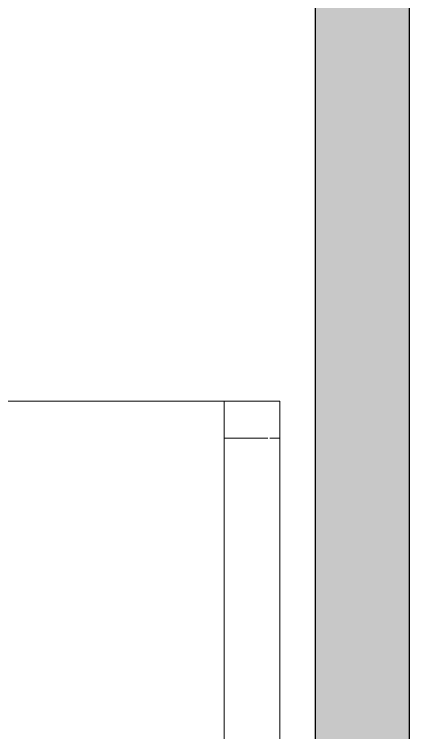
# Model space of a CAD drawing. Header units: millimetres. Extents: x 155927 to 317870, y -36033 to 97293.
# Drawn here: x 172359 to 172786, y 24770 to 25546 of the extents above; entities that cross this region are included whole.
import ezdxf

# ---------------------------------------------------------------- set-up
doc = ezdxf.new("R2010")
doc.units = ezdxf.units.MM
doc.header["$MEASUREMENT"] = 0
for name, color, linetype, lineweight in [('A-WALL-PATT', 7, 'CONTINUOUS', 9), ('I-FURN', 8, 'CONTINUOUS', 9), ('I-WALL', 7, 'CONTINUOUS', 9)]:
    doc.layers.add(name, color=color, linetype=linetype, lineweight=lineweight)

msp = doc.modelspace()

# ---------------------------------------------------------------- hatches: boundary and pattern name
at = {"layer": 'A-WALL-PATT'}
msp.add_hatch(color=256, dxfattribs=at).paths.add_polyline_path([(172713.54, 21107.61), (172785.83, 21107.61), (172785.83, 26806.61), (172683.83, 26806.61), (172683.83, 21107.61)], flags=0)

# ---------------------------------------------------------------- linework, layer by layer
at = {"layer": 'I-FURN'}
for p, q in [((172645.49, 25128.03), (171245.49, 25128.03)), ((171245.49, 25128.03), (172645.49, 25128.03)), ((172585.49, 24693.39), (172585.49, 25128.03)), ((172585.49, 25128.03), (172585.49, 25088.03)), ((172645.49, 25128.03), (172585.49, 25128.03)), ((172645.49, 25128.03), (172585.49, 25128.03)), ((172645.49, 25088.03), (172645.49, 25128.03)), ((172645.49, 25128.03), (172645.49, 24693.39)), ((172645.49, 24328.03), (172645.49, 25128.03)), ((172645.49, 25128.03), (172645.49, 24328.03)), ((172585.49, 25088.03), (172585.49, 23568.03)), ((172632.6, 25088.03), (172585.49, 25088.03)), ((172632.6, 25088.03), (172585.49, 25088.03)), ((172645.49, 25088.03), (172634.91, 25088.03)), ((172645.49, 25088.03), (172634.91, 25088.03)), ((172645.49, 23568.03), (172645.49, 25088.03))]:
    msp.add_line(p, q, dxfattribs=at)
at = {"layer": 'I-WALL', "lineweight": 30}
for p, q in [((172785.83, 21107.61), (172785.83, 26806.61)), ((172683.83, 26307.61), (172683.83, 21107.61))]:
    msp.add_line(p, q, dxfattribs=at)

doc.saveas('drawing.dxf')
